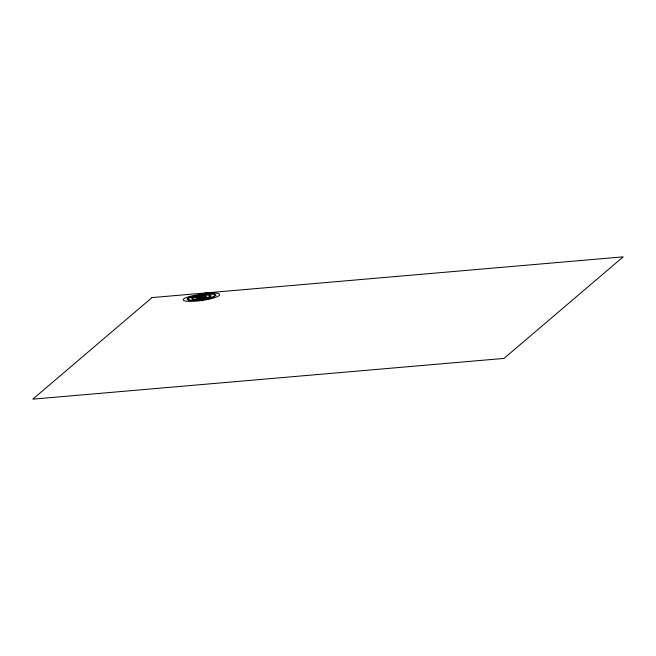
<?xml version="1.0" encoding="UTF-8"?>
<svg xmlns="http://www.w3.org/2000/svg" width="656" height="656" viewBox="0 0 656 656"><rect width="100%" height="100%" fill="white"/><g stroke="black" fill="none" stroke-linecap="round" stroke-linejoin="round"><path stroke-width="0.98" d="M202.04 297.119L200.498 296.938A2.567 0.459 -7.8 0 0 199.678 297.029A2.493 0.443 -7.8 0 0 198.866 297.16L198.383 297.266A2.927 0.525 -7.8 0 0 197.3 297.627L197.095 297.75A3.346 0.599 -7.8 0 0 197.071 298.062L197.153 298.103A3.772 0.672 -7.8 0 0 198.374 298.25L198.637 298.25A4.239 0.754 -7.8 0 0 201.162 298.045A4.666 0.836 -7.8 0 0 203.516 297.586L203.827 297.504A5.109 0.91 -7.8 0 0 205.41 296.906L205.541 296.815A5.576 1 -7.8 0 0 205.459 296.225M208.846 293.371L210.551 292.978M210.601 293.068C206.353 294.298 215.521 292.601 216.037 295.307C209.043 300.251 199.276 300.21 190.88 300.53C179.203 298.693 198.588 294.938 200.908 295.052C206.861 293.593 218.251 295.446 204.926 298.431C184.049 302.236 190.675 294.888 206.238 295.954C206.328 300.423 186.099 297.545 202.089 297.111M212.257 293.38L214.381 293.084M207.255 293.412L208.846 293.011L207.558 293.511M211.47 292.97L211.544 293.068M212.806 293.298L213.848 293.134M214.061 293.199L213.257 293.314L214.528 293.166M213.553 293.453L212.7 293.462M213.282 293.421L212.314 293.527M194.086 300.309L193.258 300.325A13.071 2.337 -7.8 0 1 189.026 299.956L188.649 299.849M209.231 293.65L203.467 293.724L205.779 293.076A20.287 3.624 -7.8 0 1 214.241 292.92A20.238 3.616 -7.8 0 1 217.562 293.355L219.063 293.896A19.803 3.542 -7.8 0 1 219.465 295.134L219.235 295.421A18.991 3.395 -7.8 0 1 217.931 296.323A19.36 3.46 -7.8 0 1 214.93 297.578L211.872 298.496A18.917 3.378 -7.8 0 1 205.746 299.841L201.736 300.489A18.466 3.305 -7.8 0 1 195.176 301.186L193.93 301.26A17.704 3.165 -7.8 0 1 190.502 301.366A18.024 3.223 -7.8 0 1 186.78 301.202L186.025 301.112A17.261 3.083 -7.8 0 1 184.295 300.719A17.581 3.141 -7.8 0 1 183.237 299.956L183.204 299.726A16.826 3.009 -7.8 0 1 183.655 298.988A17.13 3.067 -7.8 0 1 185.484 297.914L187.673 297.086A16.695 2.985 -7.8 0 1 192.495 295.799L195.865 295.134A16.252 2.903 -7.8 0 1 201.695 294.314L202.852 294.2A15.531 2.78 -7.8 0 1 206.123 293.962A15.801 2.829 -7.8 0 1 209.928 293.913L210.748 293.945A15.104 2.698 -7.8 0 1 212.798 294.159A15.359 2.747 -7.8 0 1 214.52 294.675L214.979 295.208A14.916 2.665 -7.8 0 1 214.159 296.282L213.758 296.512A14.227 2.542 -7.8 0 1 212.175 297.225A14.473 2.591 -7.8 0 1 209.239 298.152L208.378 298.373A13.956 2.493 -7.8 0 1 201.654 299.653L200.646 299.792A13.514 2.419 -7.8 0 1 194.086 300.309M209.305 293.298A2.821 0.508 -7.8 0 1 209.477 293.232A2.69 0.484 -7.8 0 1 209.781 293.109M210.133 293.134A2.968 0.533 -7.8 0 1 209.945 293.207A2.534 0.451 -7.8 0 1 209.658 293.322M188.649 299.849A12.636 2.255 -7.8 0 1 187.985 298.783L188.157 298.595A12.193 2.181 -7.8 0 1 191.044 297.217L191.667 297.02A11.751 2.099 -7.8 0 1 196.915 295.815L197.751 295.676A11.308 2.025 -7.8 0 1 203.442 295.028L204.205 294.987A10.865 1.943 -7.8 0 1 208.436 295.061L208.87 295.126A10.422 1.861 -7.8 0 1 210.355 295.856L210.346 295.995A9.988 1.788 -7.8 0 1 208.805 297.078L208.395 297.242A9.545 1.706 -7.8 0 1 204.582 298.291L203.942 298.423A9.102 1.624 -7.8 0 1 199.326 299.095L198.678 299.152A8.667 1.55 -7.8 0 1 194.865 299.259L194.43 299.234A8.216 1.468 -7.8 0 1 192.602 298.792L192.503 298.693A7.774 1.394 -7.8 0 1 193.077 297.898L193.323 297.775A7.331 1.312 -7.8 0 1 195.857 296.938A6.904 1.238 -7.8 0 1 199.768 296.225L200.269 296.168A6.445 1.156 -7.8 0 1 203.36 295.979L203.729 295.979A6.002 1.074 -7.8 0 1 205.459 296.217M204.467 293.544L206.009 293.363L204.483 293.527M152.003 297.586L32.8 399.16L503.997 358.414L623.2 256.84L152.003 297.586"/></g></svg>
